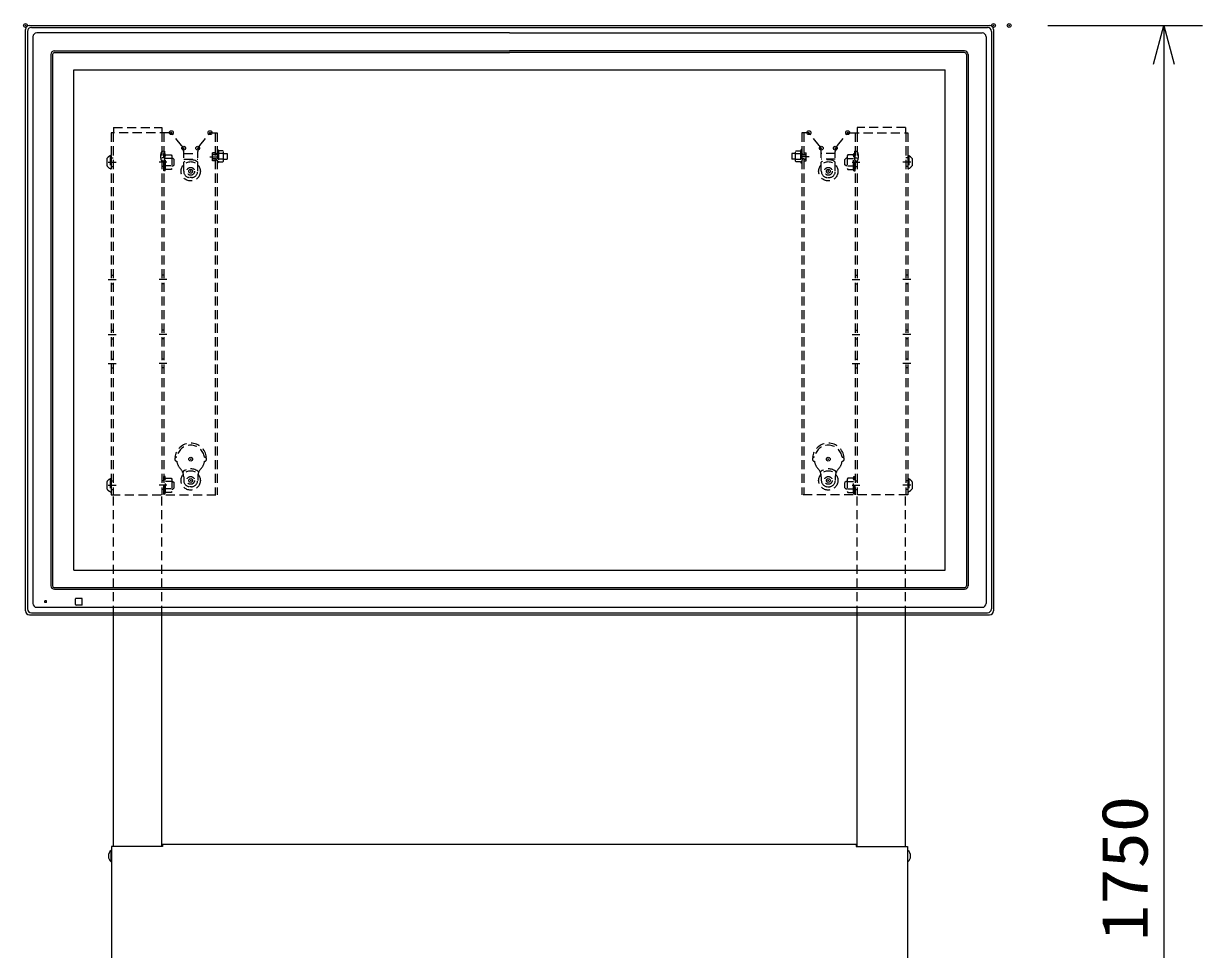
# Model space of a CAD drawing. Units: millimetres, scale not verified. Extents: x -62 to 62, y -116 to 117.
# Drawn here: x -57 to 4, y 24.9 to 72.8 of the extents above; entities that cross this region are included whole.
import ezdxf
from ezdxf.enums import TextEntityAlignment as Align

# ---------------------------------------------------------------- set-up
doc = ezdxf.new("R2010")
doc.units = ezdxf.units.MM
doc.header["$LTSCALE"] = 0.392256
doc.header["$PDMODE"] = 32
doc.header["$PDSIZE"] = 0.196
doc.linetypes.add('DASHED1', pattern=[1.8, 1.2, -0.6])
for name, color, linetype in [('0-0_GAIKEI', 1, 'Continuous'), ('0-1_KIJUN', 3, 'Continuous'), ('0-2_TOUROKU', 7, 'Continuous')]:
    doc.layers.add(name, color=color, linetype=linetype)
doc.styles.add('ＭＳ ゴシック', font='')
doc.styles.get('ＭＳ ゴシック').set_extended_font_data('MS Gothic')

# ---------------------------------------------------------------- blocks, each defined once
blk = doc.blocks.new('_OPEN30')
at = {"layer": '0-2_TOUROKU'}
blk.add_line((0, 0), (-1, 0), dxfattribs=at)
blk.add_lwpolyline([(-1, 0.2679), (0, 0), (-1, -0.2679)], dxfattribs=at)

msp = doc.modelspace()

# ---------------------------------------------------------------- linework, layer by layer
at = {"layer": '0-0_GAIKEI', "color": 7}
for p, q in [((-56.6717, 72.7336), (-6.9716, 72.7336)), ((-56.8717, 42.4336), (-56.8717, 72.5336)), ((-6.7716, 72.5336), (-6.7716, 42.4336)), ((-56.6717, 42.2336), (-6.9716, 42.2336)), ((-52.3216, 30.2446), (-52.3216, 42.2336)), ((-49.8216, 30.2446), (-49.8216, 42.2336)), ((-13.8216, 30.2446), (-13.8216, 42.2336)), ((-11.3216, 30.2446), (-11.3216, 42.2336)), ((-52.4266, 30.2446), (-52.4266, 23.4446)), ((-13.8716, 30.3446), (-49.7716, 30.3446)), ((-11.2166, 30.2446), (-11.2166, 23.4446))]:
    msp.add_line(p, q, dxfattribs=at)
at = {"layer": '0-0_GAIKEI'}
for p, q in [((-56.5655, 72.6274), (-7.0778, 72.6274)), ((-56.7655, 72.4274), (-56.7655, 42.5397)), ((-56.4867, 72.1486), (-56.4867, 42.8186)), ((-31.8216, 72.3486), (-56.2867, 72.3486)), ((-31.8216, 72.3486), (-7.3566, 72.3486)), ((-7.1566, 72.1486), (-7.1566, 42.8186)), ((-6.8778, 72.4274), (-6.8778, 42.5397)), ((-55.3717, 71.4136), (-31.8216, 71.4136)), ((-8.2716, 71.4136), (-31.8216, 71.4136)), ((-55.5517, 71.2336), (-55.5517, 43.7336)), ((-55.4717, 71.2336), (-55.4717, 43.7336)), ((-55.3717, 71.3336), (-31.8216, 71.3336)), ((-8.2716, 71.3336), (-31.8216, 71.3336)), ((-8.1716, 71.2336), (-8.1716, 43.7336)), ((-8.0916, 71.2336), (-8.0916, 43.7336)), ((-9.2716, 44.5336), (-9.2716, 70.4336)), ((-54.3716, 44.5336), (-9.2716, 44.5336)), ((-8.2716, 43.6336), (-55.3717, 43.6336)), ((-55.3717, 43.5536), (-8.2716, 43.5536)), ((-55.8617, 42.8686), (-55.8617, 42.9486)), ((-55.7817, 42.9486), (-55.8617, 42.9486)), ((-55.7817, 42.8686), (-55.8617, 42.8686)), ((-55.7817, 42.8686), (-55.7817, 42.9486)), ((-54.2816, 42.7586), (-54.2816, 43.0586)), ((-53.9566, 43.0836), (-54.2566, 43.0836)), ((-53.9566, 42.7336), (-54.2566, 42.7336)), ((-53.9316, 42.7586), (-53.9316, 43.0586)), ((-56.5655, 42.3397), (-7.0778, 42.3397)), ((-56.2867, 42.6186), (-7.3566, 42.6186)), ((-52.444, 30.0396), (-52.4266, 30.0396)), ((-52.444, 29.4496), (-52.444, 30.0396)), ((-52.444, 29.4496), (-52.4266, 29.4496)), ((-11.1993, 29.4496), (-11.2166, 29.4496))]:
    msp.add_line(p, q, dxfattribs=at)
at = {"layer": '0-0_GAIKEI', "linetype": 'DASHED1'}
for p, q in [((-49.4421, 67.1854), (-52.4341, 67.1854)), ((-52.4341, 67.1854), (-52.4341, 48.4354)), ((-52.3341, 67.1854), (-52.3341, 48.4354)), ((-52.3216, 67.4604), (-52.3216, 67.1854)), ((-49.8091, 67.1854), (-49.8091, 48.4354)), ((-49.7091, 67.1854), (-49.7091, 48.4354)), ((-47.2012, 67.1854), (-46.9591, 67.1854)), ((-47.0591, 67.1854), (-47.0591, 48.4354)), ((-46.9591, 67.1854), (-46.9591, 48.4354)), ((-16.4421, 67.1854), (-16.6841, 67.1854)), ((-16.6841, 67.1854), (-16.6841, 48.4354)), ((-16.5841, 67.1854), (-16.5841, 48.4354)), ((-14.2012, 67.1854), (-11.2091, 67.1854)), ((-13.9341, 67.1854), (-13.9341, 48.4354)), ((-13.8341, 67.1854), (-13.8341, 48.4354)), ((-11.3216, 67.4604), (-11.3216, 67.1854)), ((-11.3091, 67.1854), (-11.3091, 48.4354)), ((-11.2091, 67.1854), (-11.2091, 48.4354)), ((-48.7931, 66.5221), (-49.2466, 67.0912)), ((-47.8502, 66.5221), (-47.3967, 67.0912)), ((-15.7931, 66.5221), (-16.2466, 67.0912)), ((-14.8502, 66.5221), (-14.3967, 67.0912)), ((-52.4841, 65.9763), (-52.4841, 65.3444)), ((-52.4341, 65.9763), (-52.4341, 65.3444)), ((-49.6841, 66.2229), (-49.7667, 66.2186)), ((-49.6391, 66.1104), (-49.7091, 66.1104)), ((-49.7091, 65.2104), (-49.7091, 66.1104)), ((-49.6841, 66.2229), (-49.6841, 65.6979)), ((-49.6391, 65.2104), (-49.6391, 66.1104)), ((-49.6291, 65.9854), (-49.6391, 66.1104)), ((-48.6841, 65.1854), (-48.6841, 66.2105)), ((-48.6841, 66.1104), (-47.9591, 66.1104)), ((-47.9591, 65.1854), (-47.9591, 66.2105)), ((-47.3341, 65.9354), (-46.8091, 65.9354)), ((-47.1841, 65.7354), (-47.1841, 66.1354)), ((-47.0591, 66.1354), (-47.1841, 66.1354)), ((-47.0591, 66.0604), (-47.1841, 66.0604)), ((-47.0591, 66.0354), (-47.1841, 66.0354)), ((-46.9591, 66.3104), (-46.9591, 65.6104)), ((-46.9591, 66.3104), (-46.9091, 66.3104)), ((-46.9091, 66.3104), (-46.9091, 65.6104)), ((-46.9091, 66.3104), (-46.8791, 66.2104)), ((-46.6515, 66.1047), (-46.8791, 66.1047)), ((-46.6291, 66.1104), (-46.4341, 66.1104)), ((-46.4341, 66.1104), (-46.4341, 65.8104)), ((-17.2091, 66.1104), (-17.2091, 65.8104)), ((-17.0141, 66.1104), (-17.2091, 66.1104)), ((-16.9918, 66.1047), (-16.7641, 66.1047)), ((-16.3091, 65.9354), (-16.8341, 65.9354)), ((-16.7341, 66.3104), (-16.7641, 66.2104)), ((-16.6841, 66.3104), (-16.7341, 66.3104)), ((-16.7341, 66.3104), (-16.7341, 65.6104)), ((-16.6841, 66.3104), (-16.6841, 65.6104)), ((-16.5841, 66.1354), (-16.4591, 66.1354)), ((-16.5841, 66.0604), (-16.4591, 66.0604)), ((-16.5841, 66.0354), (-16.4591, 66.0354)), ((-16.4591, 65.7354), (-16.4591, 66.1354)), ((-15.6841, 65.1854), (-15.6841, 66.2105)), ((-14.9591, 66.1104), (-15.6841, 66.1104)), ((-14.9591, 65.1854), (-14.9591, 66.2105)), ((-14.0141, 65.9854), (-14.0041, 66.1104)), ((-14.0041, 66.1104), (-13.9341, 66.1104)), ((-14.0041, 65.2104), (-14.0041, 66.1104)), ((-13.9591, 66.2229), (-13.8766, 66.2186)), ((-13.9591, 66.2229), (-13.9591, 65.6979)), ((-13.9341, 65.2104), (-13.9341, 66.1104)), ((-11.2091, 65.9763), (-11.2091, 65.3444)), ((-11.1591, 65.9763), (-11.1591, 65.3444)), ((-52.6541, 65.8439), (-52.6541, 65.4768)), ((-52.5841, 65.6604), (-52.1841, 65.6604)), ((-52.4341, 65.8854), (-52.3341, 65.8854)), ((-52.4341, 65.4354), (-52.3341, 65.4354)), ((-49.5591, 65.6604), (-49.9591, 65.6604)), ((-49.7091, 65.8854), (-49.8091, 65.8854)), ((-49.7091, 65.4354), (-49.8091, 65.4354)), ((-49.6841, 65.6979), (-49.7667, 65.7022)), ((-49.6391, 65.2104), (-49.6291, 65.3354)), ((-49.3332, 65.848), (-49.6291, 65.848)), ((-49.3332, 65.4727), (-49.6291, 65.4727)), ((-49.3041, 65.8604), (-49.2441, 65.8604)), ((-49.3041, 65.4604), (-49.2441, 65.4604)), ((-49.2441, 65.8604), (-49.1841, 65.8004)), ((-49.2441, 65.4604), (-49.1841, 65.5204)), ((-49.1841, 65.5204), (-49.1841, 65.8004)), ((-48.6841, 65.8104), (-47.9591, 65.8104)), ((-47.0591, 65.8354), (-47.1841, 65.8354)), ((-47.0591, 65.8104), (-47.1841, 65.8104)), ((-47.0591, 65.7354), (-47.1841, 65.7354)), ((-46.9591, 65.6104), (-46.9091, 65.6104)), ((-46.8791, 65.7104), (-46.9091, 65.6104)), ((-46.6515, 65.816), (-46.8791, 65.816)), ((-46.6291, 65.8104), (-46.4341, 65.8104)), ((-17.0141, 65.8104), (-17.2091, 65.8104)), ((-16.9918, 65.816), (-16.7641, 65.816)), ((-16.7641, 65.7104), (-16.7341, 65.6104)), ((-16.6841, 65.6104), (-16.7341, 65.6104)), ((-16.5841, 65.8354), (-16.4591, 65.8354)), ((-16.5841, 65.8104), (-16.4591, 65.8104)), ((-16.5841, 65.7354), (-16.4591, 65.7354)), ((-14.9591, 65.8104), (-15.6841, 65.8104)), ((-14.3991, 65.8604), (-14.4591, 65.8004)), ((-14.4591, 65.5204), (-14.4591, 65.8004)), ((-14.3991, 65.4604), (-14.4591, 65.5204)), ((-14.3391, 65.8604), (-14.3991, 65.8604)), ((-14.3391, 65.4604), (-14.3991, 65.4604)), ((-14.3101, 65.848), (-14.0141, 65.848)), ((-14.3101, 65.4727), (-14.0141, 65.4727)), ((-14.0841, 65.6604), (-13.6841, 65.6604)), ((-14.0041, 65.2104), (-14.0141, 65.3354)), ((-13.9591, 65.6979), (-13.8766, 65.7022)), ((-13.9341, 65.8854), (-13.8341, 65.8854)), ((-13.9341, 65.4354), (-13.8341, 65.4354)), ((-11.0591, 65.6604), (-11.4591, 65.6604)), ((-11.2091, 65.8854), (-11.3091, 65.8854)), ((-11.2091, 65.4354), (-11.3091, 65.4354)), ((-10.9891, 65.8439), (-10.9891, 65.4768)), ((-49.6391, 65.2104), (-49.7091, 65.2104)), ((-48.2841, 64.8604), (-48.3591, 64.8604)), ((-15.3591, 64.8604), (-15.2841, 64.8604)), ((-14.0041, 65.2104), (-13.9341, 65.2104)), ((-52.4341, 59.8104), (-52.3341, 59.8104)), ((-49.7091, 59.8104), (-49.8091, 59.8104)), ((-13.9341, 59.8104), (-13.8341, 59.8104)), ((-11.2091, 59.8104), (-11.3091, 59.8104)), ((-52.5841, 59.5854), (-52.1841, 59.5854)), ((-52.4341, 59.3604), (-52.3341, 59.3604)), ((-49.5591, 59.5854), (-49.9591, 59.5854)), ((-49.7091, 59.3604), (-49.8091, 59.3604)), ((-14.0841, 59.5854), (-13.6841, 59.5854)), ((-13.9341, 59.3604), (-13.8341, 59.3604)), ((-11.0591, 59.5854), (-11.4591, 59.5854)), ((-11.2091, 59.3604), (-11.3091, 59.3604)), ((-52.4341, 56.9604), (-52.3341, 56.9604)), ((-49.7091, 56.9604), (-49.8091, 56.9604)), ((-13.9341, 56.9604), (-13.8341, 56.9604)), ((-11.2091, 56.9604), (-11.3091, 56.9604)), ((-52.5841, 56.7354), (-52.1841, 56.7354)), ((-52.4341, 56.5104), (-52.3341, 56.5104)), ((-49.5591, 56.7354), (-49.9591, 56.7354)), ((-49.7091, 56.5104), (-49.8091, 56.5104)), ((-14.0841, 56.7354), (-13.6841, 56.7354)), ((-13.9341, 56.5104), (-13.8341, 56.5104)), ((-11.0591, 56.7354), (-11.4591, 56.7354)), ((-11.2091, 56.5104), (-11.3091, 56.5104)), ((-52.5841, 55.2354), (-52.1841, 55.2354)), ((-52.4341, 55.4604), (-52.3341, 55.4604)), ((-52.4341, 55.0104), (-52.3341, 55.0104)), ((-49.5591, 55.2354), (-49.9591, 55.2354)), ((-49.7091, 55.4604), (-49.8091, 55.4604)), ((-49.7091, 55.0104), (-49.8091, 55.0104)), ((-14.0841, 55.2354), (-13.6841, 55.2354)), ((-13.9341, 55.4604), (-13.8341, 55.4604)), ((-13.9341, 55.0104), (-13.8341, 55.0104)), ((-11.0591, 55.2354), (-11.4591, 55.2354)), ((-11.2091, 55.4604), (-11.3091, 55.4604)), ((-11.2091, 55.0104), (-11.3091, 55.0104)), ((-49.0392, 50.3854), (-49.1402, 50.3854)), ((-47.6041, 50.3854), (-47.5031, 50.3854)), ((-16.0392, 50.3854), (-16.1402, 50.3854)), ((-14.6041, 50.3854), (-14.5031, 50.3854)), ((-52.6541, 49.1189), (-52.6541, 48.7518)), ((-52.5841, 48.9354), (-52.1841, 48.9354)), ((-52.4841, 49.2513), (-52.4841, 48.6194)), ((-52.4341, 49.2513), (-52.4341, 48.6194)), ((-52.4341, 49.1604), (-52.3341, 49.1604)), ((-49.5591, 48.9354), (-49.9591, 48.9354)), ((-49.7091, 49.1604), (-49.8091, 49.1604)), ((-49.6391, 49.3854), (-49.7091, 49.3854)), ((-49.7091, 48.4854), (-49.7091, 49.3854)), ((-49.6391, 48.4854), (-49.6391, 49.3854)), ((-49.6291, 49.2604), (-49.6391, 49.3854)), ((-49.3332, 49.123), (-49.6291, 49.123)), ((-49.3041, 49.1354), (-49.2441, 49.1354)), ((-49.2441, 49.1354), (-49.1841, 49.0754)), ((-49.1841, 48.7954), (-49.1841, 49.0754)), ((-48.6841, 49.3748), (-48.6841, 49.1854)), ((-48.2841, 48.8604), (-48.3591, 48.8604)), ((-47.9591, 49.3748), (-47.9591, 49.1854)), ((-15.6841, 49.3748), (-15.6841, 49.1854)), ((-15.3591, 48.8604), (-15.2841, 48.8604)), ((-14.9591, 49.3748), (-14.9591, 49.1854)), ((-14.3991, 49.1354), (-14.4591, 49.0754)), ((-14.4591, 48.7954), (-14.4591, 49.0754)), ((-14.3391, 49.1354), (-14.3991, 49.1354)), ((-14.3101, 49.123), (-14.0141, 49.123)), ((-14.0841, 48.9354), (-13.6841, 48.9354)), ((-14.0141, 49.2604), (-14.0041, 49.3854)), ((-14.0041, 49.3854), (-13.9341, 49.3854)), ((-14.0041, 48.4854), (-14.0041, 49.3854)), ((-13.9341, 48.4854), (-13.9341, 49.3854)), ((-13.9341, 49.1604), (-13.8341, 49.1604)), ((-11.0591, 48.9354), (-11.4591, 48.9354)), ((-11.2091, 49.1604), (-11.3091, 49.1604)), ((-11.2091, 49.2513), (-11.2091, 48.6194)), ((-11.1591, 49.2513), (-11.1591, 48.6194)), ((-10.9891, 49.1189), (-10.9891, 48.7518)), ((-52.4341, 48.7104), (-52.3341, 48.7104)), ((-52.4341, 48.4354), (-46.9591, 48.4354)), ((-52.3216, 42.2336), (-52.3216, 48.4354)), ((-49.8216, 42.2336), (-49.8216, 48.4354)), ((-49.7091, 48.7104), (-49.8091, 48.7104)), ((-49.6391, 48.4854), (-49.7091, 48.4854)), ((-49.6391, 48.4854), (-49.6291, 48.6104)), ((-49.3332, 48.7477), (-49.6291, 48.7477)), ((-49.3041, 48.7354), (-49.2441, 48.7354)), ((-49.2441, 48.7354), (-49.1841, 48.7954)), ((-11.2091, 48.4354), (-16.6841, 48.4354)), ((-14.3991, 48.7354), (-14.4591, 48.7954)), ((-14.3391, 48.7354), (-14.3991, 48.7354)), ((-14.3101, 48.7477), (-14.0141, 48.7477)), ((-14.0041, 48.4854), (-14.0141, 48.6104)), ((-14.0041, 48.4854), (-13.9341, 48.4854)), ((-13.9341, 48.7104), (-13.8341, 48.7104)), ((-13.8216, 42.2336), (-13.8216, 48.4354)), ((-11.3216, 42.2336), (-11.3216, 48.4354)), ((-11.2091, 48.7104), (-11.3091, 48.7104))]:
    msp.add_line(p, q, dxfattribs=at)
at = {"layer": '0-0_GAIKEI'}
for points in [[(-54.3716, 44.5336), (-54.3716, 70.4336), (-9.2716, 70.4336)], [(-11.1993, 29.4496), (-11.1993, 30.0396), (-11.2166, 30.0396)]]:
    msp.add_lwpolyline(points, dxfattribs=at)
at = {"layer": '0-0_GAIKEI', "linetype": 'DASHED1'}
for points in [[(-52.3216, 67.4604), (-49.8216, 67.4604), (-49.8216, 67.1854)], [(-11.3216, 67.4604), (-13.8216, 67.4604), (-13.8216, 67.1854)]]:
    msp.add_lwpolyline(points, dxfattribs=at)
for points in [[(-49.3332, 66.0357), (-49.3041, 65.9854), (-49.3041, 65.3354), (-49.3332, 65.2851), (-49.6291, 65.2851), (-49.6291, 66.0357)], [(-46.6515, 65.6717), (-46.6291, 65.7104), (-46.6291, 66.2104), (-46.6515, 66.2491), (-46.8791, 66.2491), (-46.8791, 65.6717)], [(-16.9918, 65.6717), (-17.0141, 65.7104), (-17.0141, 66.2104), (-16.9918, 66.2491), (-16.7641, 66.2491), (-16.7641, 65.6717)], [(-14.3101, 66.0357), (-14.3391, 65.9854), (-14.3391, 65.3354), (-14.3101, 65.2851), (-14.0141, 65.2851), (-14.0141, 66.0357)], [(-49.3332, 49.3107), (-49.3041, 49.2604), (-49.3041, 48.6104), (-49.3332, 48.5601), (-49.6291, 48.5601), (-49.6291, 49.3107)], [(-14.3101, 49.3107), (-14.3391, 49.2604), (-14.3391, 48.6104), (-14.3101, 48.5601), (-14.0141, 48.5601), (-14.0141, 49.3107)]]:
    msp.add_lwpolyline(points, close=True, dxfattribs=at)
at = {"layer": '0-0_GAIKEI', "color": 7}
for points in [[(-49.7716, 30.3446), (-49.7716, 30.2446), (-52.4266, 30.2446)], [(-13.8716, 30.3446), (-13.8716, 30.2446), (-11.2166, 30.2446)]]:
    msp.add_lwpolyline(points, dxfattribs=at)
at = {"layer": '0-0_GAIKEI', "linetype": 'DASHED1'}
for centre, radius in [((-48.3216, 65.1854), 0.5), ((-48.3216, 65.1854), 0.2), ((-15.3216, 65.1854), 0.5), ((-15.3216, 65.1854), 0.2), ((-48.3216, 49.1854), 0.5), ((-15.3216, 49.1854), 0.5), ((-48.3216, 49.1854), 0.2), ((-15.3216, 49.1854), 0.2)]:
    msp.add_circle(centre, radius, dxfattribs=at)
at = {"layer": '0-0_GAIKEI', "color": 7}
for centre, start, end in [((-56.6717, 72.5336), 90, 180), ((-56.6717, 72.5336), 90, 180), ((-6.9716, 72.5336), 0, 90), ((-6.9716, 72.5336), 0, 90), ((-56.6717, 42.4336), 180, 270), ((-56.6717, 42.4336), 180, 270), ((-6.9716, 42.4336), 270, 0), ((-6.9716, 42.4336), 270, 0)]:
    msp.add_arc(centre, 0.2, start, end, dxfattribs=at)
at = {"layer": '0-0_GAIKEI'}
for centre, radius, start, end in [((-56.5655, 72.4274), 0.2, 90, 180), ((-7.0778, 72.4274), 0.2, 0, 90), ((-56.2867, 72.1486), 0.2, 90, 180), ((-7.3566, 72.1486), 0.2, 0, 90), ((-55.3717, 71.2336), 0.18, 90, 180), ((-8.2716, 71.2336), 0.18, 0, 90), ((-55.3717, 71.2336), 0.1, 90, 180), ((-8.2716, 71.2336), 0.1, 0, 90), ((-55.3717, 43.7336), 0.18, 180, 270), ((-55.3717, 43.7336), 0.1, 180, 270), ((-8.2716, 43.7336), 0.1, 270, 0), ((-8.2716, 43.7336), 0.18, 270, 0), ((-56.2867, 42.8186), 0.2, 180, 270), ((-54.2566, 43.0586), 0.025, 90, 180), ((-54.2566, 42.7586), 0.025, 180, 270), ((-53.9566, 43.0586), 0.025, 0, 90), ((-53.9566, 42.7586), 0.025, 270, 0), ((-7.3566, 42.8186), 0.2, 270, 0), ((-56.5655, 42.5397), 0.2, 180, 270), ((-7.0778, 42.5397), 0.2, 270, 0), ((-52.1966, 29.7446), 0.385, 129.98312, 230.01688), ((-11.4466, 29.7446), 0.385, 309.98312, 50.01688)]:
    msp.add_arc(centre, radius, start, end, dxfattribs=at)
at = {"layer": '0-0_GAIKEI', "linetype": 'DASHED1'}
for centre, radius, start, end in [((-49.4421, 66.9354), 0.25, 38.55046, 90), ((-47.2012, 66.9354), 0.25, 90, 141.44954), ((-16.4421, 66.9354), 0.25, 38.55046, 90), ((-14.2012, 66.9354), 0.25, 90, 141.44954), ((-49.1841, 66.2105), 0.5, 0, 38.55046), ((-47.4591, 66.2105), 0.5, 141.44954, 180), ((-16.1841, 66.2105), 0.5, 0, 38.55046), ((-14.4591, 66.2105), 0.5, 141.44954, 180), ((-52.3423, 65.6604), 0.3619, 110.29745, 149.52177), ((-52.4591, 65.9763), 0.025, 0, 110.29745), ((-49.1791, 65.9604), 0.7, 164.34008, 195.65992), ((-49.7617, 66.1237), 0.095, 93, 164.34008), ((-47.0591, 66.1354), 0.1, 270, 0), ((-16.5841, 66.1354), 0.1, 180, 270), ((-13.8816, 66.1237), 0.095, 15.65992, 87), ((-14.4641, 65.9604), 0.7, 344.34008, 15.65992), ((-11.1841, 65.9763), 0.025, 69.70255, 180), ((-11.301, 65.6604), 0.3619, 30.47823, 69.70255), ((-52.3423, 65.6604), 0.3619, 210.47823, 249.70255), ((-52.4591, 65.3444), 0.025, 249.70255, 0), ((-49.7617, 65.7971), 0.095, 195.65992, 267), ((-48.3216, 65.1854), 0.6, 52.8311, 127.1689), ((-47.0591, 65.7354), 0.1, 0, 90), ((-16.5841, 65.7354), 0.1, 90, 180), ((-15.3216, 65.1854), 0.6, 52.8311, 127.1689), ((-13.8816, 65.7971), 0.095, 273, 344.34008), ((-11.1841, 65.3444), 0.025, 180, 290.29745), ((-11.301, 65.6604), 0.3619, 290.29745, 329.52177), ((-48.3591, 65.1854), 0.325, 180, 270), ((-48.2841, 65.1854), 0.325, 270, 0), ((-15.3591, 65.1854), 0.325, 180, 270), ((-15.2841, 65.1854), 0.325, 270, 0), ((-48.3216, 50.2854), 0.825, 6.96539, 173.03461), ((-48.3216, 50.2854), 0.725, 7.90914, 172.09086), ((-15.3216, 50.2854), 0.825, 6.96539, 173.03461), ((-15.3216, 50.2854), 0.725, 7.90914, 172.09086), ((-49.0466, 50.2854), 0.1, 86.04543, 273.95457), ((-48.3216, 50.2854), 0.725, 187.90914, 223.41331), ((-48.3216, 50.2854), 0.725, 316.58669, 352.09086), ((-47.5966, 50.2854), 0.1, 266.04543, 93.95457), ((-16.0466, 50.2854), 0.1, 86.04543, 273.95457), ((-15.3216, 50.2854), 0.725, 187.90914, 223.4133), ((-15.3216, 50.2854), 0.725, 316.5867, 352.09086), ((-14.5966, 50.2854), 0.1, 266.04543, 93.95457), ((-49.2841, 49.3748), 0.6, 0, 43.41331), ((-48.3216, 49.1854), 0.6, 46.29996, 133.70004), ((-47.3591, 49.3748), 0.6, 136.58669, 180), ((-16.2841, 49.3748), 0.6, 0, 43.4133), ((-15.3216, 49.1854), 0.6, 46.29996, 133.70004), ((-14.3591, 49.3748), 0.6, 136.5867, 180), ((-52.3423, 48.9354), 0.3619, 110.29745, 149.52177), ((-52.4591, 49.2513), 0.025, 0, 110.29745), ((-48.3591, 49.1854), 0.325, 180, 270), ((-48.2841, 49.1854), 0.325, 270, 0), ((-15.3591, 49.1854), 0.325, 180, 270), ((-15.2841, 49.1854), 0.325, 270, 0), ((-11.1841, 49.2513), 0.025, 69.70255, 180), ((-11.301, 48.9354), 0.3619, 30.47823, 69.70255), ((-52.3423, 48.9354), 0.3619, 210.47823, 249.70255), ((-52.4591, 48.6194), 0.025, 249.70255, 0), ((-11.1841, 48.6194), 0.025, 180, 290.29745), ((-11.301, 48.9354), 0.3619, 290.29745, 329.52177)]:
    msp.add_arc(centre, radius, start, end, dxfattribs=at)
at = {"layer": '0-0_GAIKEI'}
for p in [(-49.3216, 67.1854), (-47.3216, 67.1854), (-16.3216, 67.1854), (-14.3216, 67.1854), (-48.6841, 66.3854), (-47.9591, 66.3854), (-15.6841, 66.3854), (-14.9591, 66.3854), (-48.3216, 65.1854), (-48.3216, 65.1854), (-15.3216, 65.1854), (-15.3216, 65.1854), (-48.3216, 50.2854), (-15.3216, 50.2854), (-48.3216, 49.1854), (-15.3216, 49.1854)]:
    msp.add_point(p, dxfattribs=at)
at = {"layer": '0-1_KIJUN'}
for p, q in [((-3.9598, 72.7336), (4.0402, 72.7336)), ((2.0402, 70.7336), (2.0402, -12.6354))]:
    msp.add_line(p, q, dxfattribs=at)
at = {"layer": '0-2_TOUROKU'}
for p in [(-56.8717, 72.7333), (-6.7716, 72.7333), (-5.9598, 72.7336)]:
    msp.add_point(p, dxfattribs=at)

# ---------------------------------------------------------------- block references
at = {"layer": '0-1_KIJUN', "xscale": 2, "yscale": 2, "rotation": 90}
msp.add_blockref('_OPEN30', (2.0402, 72.7336), dxfattribs=at)

# ---------------------------------------------------------------- texts
at = {"layer": '0-1_KIJUN', "style": 'ＭＳ ゴシック', "width": 1.15}
msp.add_text('1750', height=2.404, rotation=90, dxfattribs=at).set_placement((1.9306, 25.3417), align=Align.BOTTOM_LEFT)

doc.saveas('drawing.dxf')
